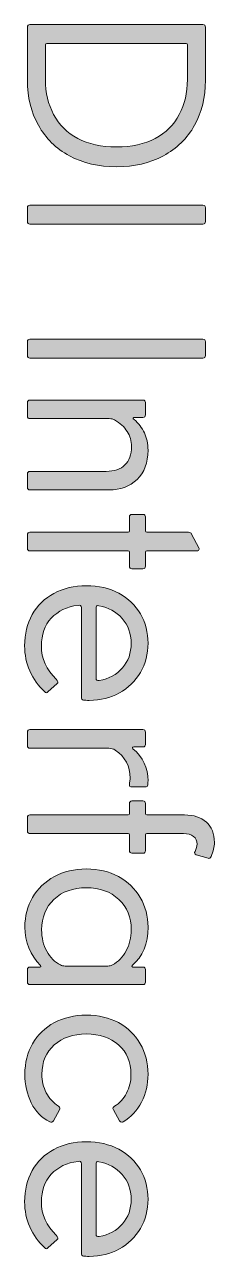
# Model space of a CAD drawing. Header units: millimetres. Extents: x 88.3 to 184.3, y 66.7 to 161.2.
# Drawn here: x 139.12 to 144.51, y 69.5 to 104.47 of the extents above; entities that cross this region are included whole.
import ezdxf

# ---------------------------------------------------------------- set-up
doc = ezdxf.new("R2010")
doc.units = ezdxf.units.MM
doc.header["$MEASUREMENT"] = 0
doc.layers.add('Font Engravings', color=7, linetype='Continuous', lineweight=0)

# ---------------------------------------------------------------- blocks, each defined once
blk = doc.blocks.new('Block_0')
at = {"layer": 'Font Engravings', "true_color": 0x000000, "transparency": 33554687}
h = blk.add_hatch(color=18, dxfattribs=at)
h.dxf.hatch_style = 2
edge = h.paths.add_edge_path()
edge.add_spline(control_points=[(139.709, 103.901), (139.709, 103.901), (139.709, 102.911), (139.709, 102.911), (139.709, 102.539), (139.786, 102.209), (139.94, 101.92), (140.095, 101.63), (140.324, 101.405), (140.628, 101.243), (140.931, 101.082), (141.298, 101.001), (141.727, 101.001), (142.156, 101.001), (142.522, 101.082), (142.826, 101.243), (143.13, 101.405), (143.359, 101.63), (143.513, 101.92), (143.667, 102.209), (143.745, 102.539), (143.745, 102.911), (143.745, 102.911), (143.745, 103.901), (143.745, 103.901), (143.745, 103.925), (143.732, 103.937), (143.708, 103.937), (143.708, 103.937), (139.745, 103.937), (139.745, 103.937), (139.721, 103.937), (139.709, 103.925), (139.709, 103.901)], knot_values=[0, 0, 0, 0, 1, 1, 1, 2, 2, 2, 3, 3, 3, 4, 4, 4, 5, 5, 5, 6, 6, 6, 7, 7, 7, 8, 8, 8, 9, 9, 9, 10, 10, 10, 11, 11, 11, 11], degree=3, periodic=0)
edge = h.paths.add_edge_path()
edge.add_spline(control_points=[(143.947, 101.616), (143.74, 101.245), (143.444, 100.955), (143.061, 100.748), (142.678, 100.541), (142.233, 100.437), (141.727, 100.437), (141.221, 100.437), (140.776, 100.541), (140.392, 100.748), (140.009, 100.955), (139.714, 101.245), (139.507, 101.616), (139.299, 101.987), (139.196, 102.411), (139.196, 102.889), (139.196, 102.889), (139.196, 104.4), (139.196, 104.4), (139.196, 104.448), (139.22, 104.473), (139.268, 104.473), (139.268, 104.473), (144.186, 104.473), (144.186, 104.473), (144.234, 104.473), (144.258, 104.448), (144.258, 104.4), (144.258, 104.4), (144.258, 102.889), (144.258, 102.889), (144.258, 102.411), (144.154, 101.987), (143.947, 101.616)], knot_values=[0, 0, 0, 0, 1, 1, 1, 2, 2, 2, 3, 3, 3, 4, 4, 4, 5, 5, 5, 6, 6, 6, 7, 7, 7, 8, 8, 8, 9, 9, 9, 10, 10, 10, 11, 11, 11, 11], degree=3, periodic=0)
h = blk.add_hatch(color=18, dxfattribs=at)
h.dxf.hatch_style = 2
edge = h.paths.add_edge_path()
edge.add_spline(control_points=[(144.186, 98.81), (144.186, 98.81), (139.268, 98.81), (139.268, 98.81), (139.22, 98.81), (139.196, 98.834), (139.196, 98.882), (139.196, 98.882), (139.196, 99.273), (139.196, 99.273), (139.196, 99.321), (139.22, 99.345), (139.268, 99.345), (139.268, 99.345), (144.186, 99.345), (144.186, 99.345), (144.234, 99.345), (144.258, 99.321), (144.258, 99.273), (144.258, 99.273), (144.258, 98.882), (144.258, 98.882), (144.258, 98.834), (144.234, 98.81), (144.186, 98.81)], knot_values=[0, 0, 0, 0, 1, 1, 1, 2, 2, 2, 3, 3, 3, 4, 4, 4, 5, 5, 5, 6, 6, 6, 7, 7, 7, 8, 8, 8, 8], degree=3, periodic=0)
h = blk.add_hatch(color=18, dxfattribs=at)
h.dxf.hatch_style = 2
edge = h.paths.add_edge_path()
edge.add_spline(control_points=[(144.186, 95.006), (144.186, 95.006), (139.268, 95.006), (139.268, 95.006), (139.22, 95.006), (139.196, 95.03), (139.196, 95.078), (139.196, 95.078), (139.196, 95.469), (139.196, 95.469), (139.196, 95.517), (139.22, 95.541), (139.268, 95.541), (139.268, 95.541), (144.186, 95.541), (144.186, 95.541), (144.234, 95.541), (144.258, 95.517), (144.258, 95.469), (144.258, 95.469), (144.258, 95.078), (144.258, 95.078), (144.258, 95.03), (144.234, 95.006), (144.186, 95.006)], knot_values=[0, 0, 0, 0, 1, 1, 1, 2, 2, 2, 3, 3, 3, 4, 4, 4, 5, 5, 5, 6, 6, 6, 7, 7, 7, 8, 8, 8, 8], degree=3, periodic=0)
h = blk.add_hatch(color=18, dxfattribs=at)
h.dxf.hatch_style = 2
edge = h.paths.add_edge_path()
edge.add_spline(control_points=[(139.196, 93.357), (139.196, 93.357), (139.196, 93.74), (139.196, 93.74), (139.196, 93.789), (139.22, 93.813), (139.268, 93.813), (139.268, 93.813), (142.479, 93.813), (142.479, 93.813), (142.527, 93.813), (142.551, 93.789), (142.551, 93.74), (142.551, 93.74), (142.551, 93.393), (142.551, 93.393), (142.551, 93.345), (142.527, 93.321), (142.479, 93.321), (142.479, 93.321), (142.24, 93.321), (142.24, 93.321), (142.221, 93.321), (142.209, 93.315), (142.204, 93.303), (142.199, 93.291), (142.206, 93.277), (142.226, 93.263), (142.356, 93.147), (142.455, 93.02), (142.522, 92.88), (142.59, 92.74), (142.624, 92.576), (142.624, 92.388), (142.624, 92.031), (142.52, 91.754), (142.313, 91.556), (142.105, 91.359), (141.84, 91.26), (141.517, 91.26), (141.517, 91.26), (139.268, 91.26), (139.268, 91.26), (139.22, 91.26), (139.196, 91.284), (139.196, 91.332), (139.196, 91.332), (139.196, 91.715), (139.196, 91.715), (139.196, 91.764), (139.22, 91.788), (139.268, 91.788), (139.268, 91.788), (141.43, 91.788), (141.43, 91.788), (141.666, 91.788), (141.846, 91.848), (141.969, 91.969), (142.092, 92.089), (142.153, 92.263), (142.153, 92.489), (142.153, 92.648), (142.112, 92.793), (142.031, 92.923), (141.948, 93.053), (141.83, 93.162), (141.676, 93.248), (141.628, 93.273), (141.577, 93.285), (141.524, 93.285), (141.524, 93.285), (139.268, 93.285), (139.268, 93.285), (139.22, 93.285), (139.196, 93.309), (139.196, 93.357)], knot_values=[0, 0, 0, 0, 1, 1, 1, 2, 2, 2, 3, 3, 3, 4, 4, 4, 5, 5, 5, 6, 6, 6, 7, 7, 7, 8, 8, 8, 9, 9, 9, 10, 10, 10, 11, 11, 11, 12, 12, 12, 13, 13, 13, 14, 14, 14, 15, 15, 15, 16, 16, 16, 17, 17, 17, 18, 18, 18, 19, 19, 19, 20, 20, 20, 21, 21, 21, 22, 22, 22, 23, 23, 23, 24, 24, 24, 25, 25, 25, 25], degree=3, periodic=0)
h = blk.add_hatch(color=18, dxfattribs=at)
h.dxf.hatch_style = 2
edge = h.paths.add_edge_path()
edge.add_spline(control_points=[(143.86, 90.009), (143.86, 90.009), (144.07, 89.618), (144.07, 89.618), (144.075, 89.609), (144.077, 89.597), (144.077, 89.582), (144.077, 89.548), (144.058, 89.531), (144.019, 89.531), (144.019, 89.531), (142.587, 89.531), (142.587, 89.531), (142.563, 89.531), (142.551, 89.519), (142.551, 89.495), (142.551, 89.495), (142.551, 89.097), (142.551, 89.097), (142.551, 89.049), (142.527, 89.025), (142.479, 89.025), (142.479, 89.025), (142.168, 89.025), (142.168, 89.025), (142.12, 89.025), (142.096, 89.049), (142.096, 89.097), (142.096, 89.097), (142.096, 89.495), (142.096, 89.495), (142.096, 89.519), (142.083, 89.531), (142.06, 89.531), (142.06, 89.531), (139.268, 89.531), (139.268, 89.531), (139.22, 89.531), (139.196, 89.556), (139.196, 89.604), (139.196, 89.604), (139.196, 89.987), (139.196, 89.987), (139.196, 90.035), (139.22, 90.059), (139.268, 90.059), (139.268, 90.059), (142.06, 90.059), (142.06, 90.059), (142.083, 90.059), (142.096, 90.071), (142.096, 90.095), (142.096, 90.095), (142.096, 90.493), (142.096, 90.493), (142.096, 90.542), (142.12, 90.565), (142.168, 90.565), (142.168, 90.565), (142.479, 90.565), (142.479, 90.565), (142.527, 90.565), (142.551, 90.542), (142.551, 90.493), (142.551, 90.493), (142.551, 90.095), (142.551, 90.095), (142.551, 90.071), (142.563, 90.059), (142.587, 90.059), (142.587, 90.059), (143.773, 90.059), (143.773, 90.059), (143.817, 90.059), (143.846, 90.042), (143.86, 90.009)], knot_values=[0, 0, 0, 0, 1, 1, 1, 2, 2, 2, 3, 3, 3, 4, 4, 4, 5, 5, 5, 6, 6, 6, 7, 7, 7, 8, 8, 8, 9, 9, 9, 10, 10, 10, 11, 11, 11, 12, 12, 12, 13, 13, 13, 14, 14, 14, 15, 15, 15, 16, 16, 16, 17, 17, 17, 18, 18, 18, 19, 19, 19, 20, 20, 20, 21, 21, 21, 22, 22, 22, 23, 23, 23, 24, 24, 24, 25, 25, 25, 25], degree=3, periodic=0)
h = blk.add_hatch(color=18, dxfattribs=at)
h.dxf.hatch_style = 2
edge = h.paths.add_edge_path()
edge.add_spline(control_points=[(141.235, 85.85), (141.51, 85.899), (141.73, 86.018), (141.897, 86.208), (142.063, 86.399), (142.146, 86.631), (142.146, 86.906), (142.146, 87.181), (142.061, 87.416), (141.89, 87.612), (141.718, 87.807), (141.498, 87.926), (141.228, 87.969), (141.228, 87.969), (141.192, 87.977), (141.192, 87.977), (141.163, 87.977), (141.148, 87.953), (141.148, 87.904), (141.148, 87.904), (141.148, 85.916), (141.148, 85.916), (141.148, 85.858), (141.177, 85.836), (141.235, 85.85)], knot_values=[0, 0, 0, 0, 1, 1, 1, 2, 2, 2, 3, 3, 3, 4, 4, 4, 5, 5, 5, 6, 6, 6, 7, 7, 7, 8, 8, 8, 8], degree=3, periodic=0)
edge = h.paths.add_edge_path()
edge.add_spline(control_points=[(139.333, 87.72), (139.478, 87.978), (139.684, 88.179), (139.951, 88.324), (140.219, 88.468), (140.526, 88.541), (140.873, 88.541), (141.221, 88.541), (141.527, 88.47), (141.792, 88.327), (142.057, 88.185), (142.262, 87.99), (142.407, 87.741), (142.551, 87.493), (142.624, 87.215), (142.624, 86.906), (142.624, 86.602), (142.551, 86.327), (142.407, 86.078), (142.262, 85.83), (142.063, 85.636), (141.81, 85.496), (141.557, 85.356), (141.271, 85.286), (140.953, 85.286), (140.881, 85.286), (140.825, 85.289), (140.787, 85.294), (140.748, 85.303), (140.729, 85.327), (140.729, 85.366), (140.729, 85.366), (140.729, 87.919), (140.729, 87.919), (140.729, 87.977), (140.697, 87.998), (140.635, 87.984), (140.317, 87.945), (140.063, 87.824), (139.875, 87.619), (139.687, 87.414), (139.593, 87.152), (139.593, 86.834), (139.593, 86.472), (139.733, 86.157), (140.013, 85.887), (140.066, 85.834), (140.076, 85.793), (140.042, 85.764), (140.042, 85.764), (139.781, 85.525), (139.781, 85.525), (139.753, 85.491), (139.721, 85.491), (139.687, 85.525), (139.504, 85.698), (139.363, 85.898), (139.264, 86.122), (139.166, 86.346), (139.116, 86.583), (139.116, 86.834), (139.116, 87.167), (139.188, 87.462), (139.333, 87.72)], knot_values=[0, 0, 0, 0, 1, 1, 1, 2, 2, 2, 3, 3, 3, 4, 4, 4, 5, 5, 5, 6, 6, 6, 7, 7, 7, 8, 8, 8, 9, 9, 9, 10, 10, 10, 11, 11, 11, 12, 12, 12, 13, 13, 13, 14, 14, 14, 15, 15, 15, 16, 16, 16, 17, 17, 17, 18, 18, 18, 19, 19, 19, 20, 20, 20, 21, 21, 21, 21], degree=3, periodic=0)
h = blk.add_hatch(color=18, dxfattribs=at)
h.dxf.hatch_style = 2
edge = h.paths.add_edge_path()
edge.add_spline(control_points=[(142.616, 82.892), (142.616, 82.849), (142.592, 82.827), (142.544, 82.827), (142.544, 82.827), (142.161, 82.827), (142.161, 82.827), (142.117, 82.827), (142.096, 82.844), (142.096, 82.878), (142.096, 82.912), (142.099, 82.947), (142.107, 82.983), (142.114, 83.019), (142.117, 83.052), (142.117, 83.081), (142.117, 83.418), (141.975, 83.683), (141.691, 83.876), (141.642, 83.91), (141.582, 83.927), (141.51, 83.927), (141.51, 83.927), (139.268, 83.927), (139.268, 83.927), (139.22, 83.927), (139.196, 83.951), (139.196, 83.999), (139.196, 83.999), (139.196, 84.382), (139.196, 84.382), (139.196, 84.43), (139.22, 84.454), (139.268, 84.454), (139.268, 84.454), (142.479, 84.454), (142.479, 84.454), (142.527, 84.454), (142.551, 84.43), (142.551, 84.382), (142.551, 84.382), (142.551, 84.035), (142.551, 84.035), (142.551, 83.987), (142.527, 83.963), (142.479, 83.963), (142.479, 83.963), (142.219, 83.963), (142.219, 83.963), (142.199, 83.963), (142.187, 83.958), (142.182, 83.948), (142.178, 83.939), (142.182, 83.927), (142.197, 83.912), (142.481, 83.676), (142.624, 83.372), (142.624, 83.001), (142.624, 82.953), (142.621, 82.917), (142.616, 82.892)], knot_values=[0, 0, 0, 0, 1, 1, 1, 2, 2, 2, 3, 3, 3, 4, 4, 4, 5, 5, 5, 6, 6, 6, 7, 7, 7, 8, 8, 8, 9, 9, 9, 10, 10, 10, 11, 11, 11, 12, 12, 12, 13, 13, 13, 14, 14, 14, 15, 15, 15, 16, 16, 16, 17, 17, 17, 18, 18, 18, 19, 19, 19, 20, 20, 20, 20], degree=3, periodic=0)
h = blk.add_hatch(color=18, dxfattribs=at)
h.dxf.hatch_style = 2
edge = h.paths.add_edge_path()
edge.add_spline(control_points=[(139.268, 82.032), (139.268, 82.032), (142.06, 82.032), (142.06, 82.032), (142.083, 82.032), (142.096, 82.044), (142.096, 82.068), (142.096, 82.068), (142.096, 82.357), (142.096, 82.357), (142.096, 82.377), (142.102, 82.394), (142.114, 82.408), (142.126, 82.423), (142.141, 82.43), (142.161, 82.43), (142.161, 82.43), (142.479, 82.43), (142.479, 82.43), (142.527, 82.43), (142.551, 82.406), (142.551, 82.357), (142.551, 82.357), (142.551, 82.068), (142.551, 82.068), (142.551, 82.044), (142.563, 82.032), (142.587, 82.032), (142.587, 82.032), (143.658, 82.032), (143.658, 82.032), (143.923, 82.032), (144.131, 81.965), (144.283, 81.83), (144.435, 81.695), (144.511, 81.502), (144.511, 81.251), (144.511, 81.131), (144.48, 80.998), (144.417, 80.853), (144.393, 80.81), (144.364, 80.793), (144.33, 80.803), (144.33, 80.803), (143.99, 80.904), (143.99, 80.904), (143.947, 80.918), (143.937, 80.95), (143.961, 80.998), (144, 81.075), (144.019, 81.145), (144.019, 81.207), (144.019, 81.299), (143.986, 81.371), (143.918, 81.424), (143.85, 81.478), (143.754, 81.504), (143.629, 81.504), (143.629, 81.504), (142.587, 81.504), (142.587, 81.504), (142.563, 81.504), (142.551, 81.492), (142.551, 81.468), (142.551, 81.468), (142.551, 81.02), (142.551, 81.02), (142.551, 80.971), (142.527, 80.947), (142.479, 80.947), (142.479, 80.947), (142.161, 80.947), (142.161, 80.947), (142.141, 80.947), (142.126, 80.955), (142.114, 80.969), (142.102, 80.984), (142.096, 81), (142.096, 81.02), (142.096, 81.02), (142.096, 81.468), (142.096, 81.468), (142.096, 81.492), (142.083, 81.504), (142.06, 81.504), (142.06, 81.504), (139.268, 81.504), (139.268, 81.504), (139.249, 81.504), (139.232, 81.51), (139.217, 81.522), (139.203, 81.534), (139.196, 81.55), (139.196, 81.569), (139.196, 81.569), (139.196, 81.96), (139.196, 81.96), (139.196, 82.008), (139.22, 82.032), (139.268, 82.032)], knot_values=[0, 0, 0, 0, 1, 1, 1, 2, 2, 2, 3, 3, 3, 4, 4, 4, 5, 5, 5, 6, 6, 6, 7, 7, 7, 8, 8, 8, 9, 9, 9, 10, 10, 10, 11, 11, 11, 12, 12, 12, 13, 13, 13, 14, 14, 14, 15, 15, 15, 16, 16, 16, 17, 17, 17, 18, 18, 18, 19, 19, 19, 20, 20, 20, 21, 21, 21, 22, 22, 22, 23, 23, 23, 24, 24, 24, 25, 25, 25, 26, 26, 26, 27, 27, 27, 28, 28, 28, 29, 29, 29, 30, 30, 30, 31, 31, 31, 32, 32, 32, 33, 33, 33, 33], degree=3, periodic=0)
h = blk.add_hatch(color=18, dxfattribs=at)
h.dxf.hatch_style = 2
edge = h.paths.add_edge_path()
edge.add_spline(control_points=[(139.745, 78.163), (139.842, 77.985), (139.972, 77.854), (140.136, 77.772), (140.174, 77.753), (140.218, 77.743), (140.266, 77.743), (140.266, 77.743), (141.481, 77.743), (141.481, 77.743), (141.529, 77.743), (141.572, 77.753), (141.611, 77.772), (141.775, 77.864), (141.905, 77.998), (142.002, 78.174), (142.098, 78.35), (142.146, 78.549), (142.146, 78.77), (142.146, 79.127), (142.029, 79.415), (141.795, 79.635), (141.562, 79.854), (141.254, 79.964), (140.873, 79.964), (140.493, 79.964), (140.185, 79.854), (139.951, 79.635), (139.717, 79.415), (139.601, 79.127), (139.601, 78.77), (139.601, 78.544), (139.649, 78.341), (139.745, 78.163)], knot_values=[0, 0, 0, 0, 1, 1, 1, 2, 2, 2, 3, 3, 3, 4, 4, 4, 5, 5, 5, 6, 6, 6, 7, 7, 7, 8, 8, 8, 9, 9, 9, 10, 10, 10, 11, 11, 11, 11], degree=3, periodic=0)
edge = h.paths.add_edge_path()
edge.add_spline(control_points=[(139.344, 79.689), (139.491, 79.94), (139.697, 80.137), (139.962, 80.282), (140.227, 80.426), (140.531, 80.499), (140.873, 80.499), (141.216, 80.499), (141.52, 80.426), (141.785, 80.282), (142.05, 80.137), (142.256, 79.94), (142.403, 79.689), (142.55, 79.438), (142.624, 79.159), (142.624, 78.85), (142.624, 78.378), (142.474, 78.013), (142.175, 77.758), (142.165, 77.748), (142.163, 77.739), (142.168, 77.729), (142.173, 77.719), (142.182, 77.714), (142.197, 77.714), (142.197, 77.714), (142.479, 77.714), (142.479, 77.714), (142.527, 77.714), (142.551, 77.69), (142.551, 77.642), (142.551, 77.642), (142.551, 77.288), (142.551, 77.288), (142.551, 77.24), (142.527, 77.216), (142.479, 77.216), (142.479, 77.216), (139.268, 77.216), (139.268, 77.216), (139.22, 77.216), (139.196, 77.24), (139.196, 77.288), (139.196, 77.288), (139.196, 77.642), (139.196, 77.642), (139.196, 77.69), (139.22, 77.714), (139.268, 77.714), (139.268, 77.714), (139.55, 77.714), (139.55, 77.714), (139.564, 77.714), (139.574, 77.719), (139.579, 77.729), (139.584, 77.739), (139.581, 77.748), (139.572, 77.758), (139.273, 78.057), (139.123, 78.421), (139.123, 78.85), (139.123, 79.159), (139.197, 79.438), (139.344, 79.689)], knot_values=[0, 0, 0, 0, 1, 1, 1, 2, 2, 2, 3, 3, 3, 4, 4, 4, 5, 5, 5, 6, 6, 6, 7, 7, 7, 8, 8, 8, 9, 9, 9, 10, 10, 10, 11, 11, 11, 12, 12, 12, 13, 13, 13, 14, 14, 14, 15, 15, 15, 16, 16, 16, 17, 17, 17, 18, 18, 18, 19, 19, 19, 20, 20, 20, 21, 21, 21, 21], degree=3, periodic=0)
h = blk.add_hatch(color=18, dxfattribs=at)
h.dxf.hatch_style = 2
edge = h.paths.add_edge_path()
edge.add_spline(control_points=[(141.785, 76.135), (142.05, 75.992), (142.256, 75.793), (142.403, 75.538), (142.55, 75.282), (142.624, 74.993), (142.624, 74.67), (142.624, 74.381), (142.562, 74.117), (142.439, 73.878), (142.316, 73.64), (142.141, 73.453), (141.915, 73.317), (141.905, 73.313), (141.893, 73.31), (141.879, 73.31), (141.85, 73.31), (141.828, 73.323), (141.814, 73.346), (141.814, 73.346), (141.64, 73.658), (141.64, 73.658), (141.64, 73.658), (141.626, 73.694), (141.626, 73.694), (141.626, 73.713), (141.64, 73.735), (141.669, 73.759), (141.818, 73.85), (141.934, 73.976), (142.016, 74.135), (142.098, 74.294), (142.139, 74.472), (142.139, 74.67), (142.139, 75.017), (142.022, 75.294), (141.788, 75.502), (141.554, 75.709), (141.249, 75.813), (140.873, 75.813), (140.497, 75.813), (140.192, 75.709), (139.959, 75.502), (139.725, 75.294), (139.608, 75.017), (139.608, 74.67), (139.608, 74.477), (139.649, 74.302), (139.731, 74.146), (139.813, 73.989), (139.928, 73.86), (140.078, 73.759), (140.121, 73.73), (140.131, 73.696), (140.107, 73.658), (140.107, 73.658), (139.933, 73.346), (139.933, 73.346), (139.909, 73.308), (139.875, 73.299), (139.832, 73.317), (139.601, 73.433), (139.425, 73.613), (139.304, 73.856), (139.184, 74.1), (139.123, 74.371), (139.123, 74.67), (139.123, 74.993), (139.197, 75.282), (139.344, 75.538), (139.491, 75.793), (139.697, 75.992), (139.962, 76.135), (140.227, 76.277), (140.531, 76.348), (140.873, 76.348), (141.216, 76.348), (141.52, 76.277), (141.785, 76.135)], knot_values=[0, 0, 0, 0, 1, 1, 1, 2, 2, 2, 3, 3, 3, 4, 4, 4, 5, 5, 5, 6, 6, 6, 7, 7, 7, 8, 8, 8, 9, 9, 9, 10, 10, 10, 11, 11, 11, 12, 12, 12, 13, 13, 13, 14, 14, 14, 15, 15, 15, 16, 16, 16, 17, 17, 17, 18, 18, 18, 19, 19, 19, 20, 20, 20, 21, 21, 21, 22, 22, 22, 23, 23, 23, 24, 24, 24, 25, 25, 25, 26, 26, 26, 26], degree=3, periodic=0)
h = blk.add_hatch(color=18, dxfattribs=at)
h.dxf.hatch_style = 2
edge = h.paths.add_edge_path()
edge.add_spline(control_points=[(141.235, 70.063), (141.51, 70.111), (141.73, 70.231), (141.897, 70.421), (142.063, 70.612), (142.146, 70.844), (142.146, 71.119), (142.146, 71.394), (142.061, 71.629), (141.89, 71.824), (141.718, 72.019), (141.498, 72.139), (141.228, 72.182), (141.228, 72.182), (141.192, 72.189), (141.192, 72.189), (141.163, 72.189), (141.148, 72.165), (141.148, 72.117), (141.148, 72.117), (141.148, 70.128), (141.148, 70.128), (141.148, 70.07), (141.177, 70.049), (141.235, 70.063)], knot_values=[0, 0, 0, 0, 1, 1, 1, 2, 2, 2, 3, 3, 3, 4, 4, 4, 5, 5, 5, 6, 6, 6, 7, 7, 7, 8, 8, 8, 8], degree=3, periodic=0)
edge = h.paths.add_edge_path()
edge.add_spline(control_points=[(139.333, 71.933), (139.478, 72.191), (139.684, 72.392), (139.951, 72.536), (140.219, 72.681), (140.526, 72.754), (140.873, 72.754), (141.221, 72.754), (141.527, 72.682), (141.792, 72.54), (142.057, 72.398), (142.262, 72.203), (142.407, 71.954), (142.551, 71.706), (142.624, 71.428), (142.624, 71.119), (142.624, 70.815), (142.551, 70.539), (142.407, 70.291), (142.262, 70.043), (142.063, 69.849), (141.81, 69.709), (141.557, 69.569), (141.271, 69.499), (140.953, 69.499), (140.881, 69.499), (140.825, 69.501), (140.787, 69.506), (140.748, 69.516), (140.729, 69.54), (140.729, 69.579), (140.729, 69.579), (140.729, 72.131), (140.729, 72.131), (140.729, 72.189), (140.697, 72.211), (140.635, 72.196), (140.317, 72.158), (140.063, 72.036), (139.875, 71.831), (139.687, 71.626), (139.593, 71.365), (139.593, 71.046), (139.593, 70.685), (139.733, 70.369), (140.013, 70.099), (140.066, 70.046), (140.076, 70.005), (140.042, 69.976), (140.042, 69.976), (139.781, 69.738), (139.781, 69.738), (139.753, 69.704), (139.721, 69.704), (139.687, 69.738), (139.504, 69.911), (139.363, 70.11), (139.264, 70.334), (139.166, 70.559), (139.116, 70.796), (139.116, 71.046), (139.116, 71.379), (139.188, 71.675), (139.333, 71.933)], knot_values=[0, 0, 0, 0, 1, 1, 1, 2, 2, 2, 3, 3, 3, 4, 4, 4, 5, 5, 5, 6, 6, 6, 7, 7, 7, 8, 8, 8, 9, 9, 9, 10, 10, 10, 11, 11, 11, 12, 12, 12, 13, 13, 13, 14, 14, 14, 15, 15, 15, 16, 16, 16, 17, 17, 17, 18, 18, 18, 19, 19, 19, 20, 20, 20, 21, 21, 21, 21], degree=3, periodic=0)
at = {"layer": 'Font Engravings'}
for points, knots in [([(143.947, 101.616), (143.74, 101.245), (143.444, 100.955), (143.061, 100.748), (142.678, 100.541), (142.233, 100.437), (141.727, 100.437), (141.221, 100.437), (140.776, 100.541), (140.392, 100.748), (140.009, 100.955), (139.714, 101.245), (139.507, 101.616), (139.299, 101.987), (139.196, 102.411), (139.196, 102.889), (139.196, 102.889), (139.196, 104.4), (139.196, 104.4), (139.196, 104.448), (139.22, 104.473), (139.268, 104.473), (139.268, 104.473), (144.186, 104.473), (144.186, 104.473), (144.234, 104.473), (144.258, 104.448), (144.258, 104.4), (144.258, 104.4), (144.258, 102.889), (144.258, 102.889), (144.258, 102.411), (144.154, 101.987), (143.947, 101.616)], [0, 0, 0, 0, 1, 1, 1, 2, 2, 2, 3, 3, 3, 4, 4, 4, 5, 5, 5, 6, 6, 6, 7, 7, 7, 8, 8, 8, 9, 9, 9, 10, 10, 10, 11, 11, 11, 11]), ([(139.709, 103.901), (139.709, 103.901), (139.709, 102.911), (139.709, 102.911), (139.709, 102.539), (139.786, 102.209), (139.94, 101.92), (140.095, 101.63), (140.324, 101.405), (140.628, 101.243), (140.931, 101.082), (141.298, 101.001), (141.727, 101.001), (142.156, 101.001), (142.522, 101.082), (142.826, 101.243), (143.13, 101.405), (143.359, 101.63), (143.513, 101.92), (143.667, 102.209), (143.745, 102.539), (143.745, 102.911), (143.745, 102.911), (143.745, 103.901), (143.745, 103.901), (143.745, 103.925), (143.732, 103.937), (143.708, 103.937), (143.708, 103.937), (139.745, 103.937), (139.745, 103.937), (139.721, 103.937), (139.709, 103.925), (139.709, 103.901)], [0, 0, 0, 0, 1, 1, 1, 2, 2, 2, 3, 3, 3, 4, 4, 4, 5, 5, 5, 6, 6, 6, 7, 7, 7, 8, 8, 8, 9, 9, 9, 10, 10, 10, 11, 11, 11, 11]), ([(144.186, 98.81), (144.186, 98.81), (139.268, 98.81), (139.268, 98.81), (139.22, 98.81), (139.196, 98.834), (139.196, 98.882), (139.196, 98.882), (139.196, 99.273), (139.196, 99.273), (139.196, 99.321), (139.22, 99.345), (139.268, 99.345), (139.268, 99.345), (144.186, 99.345), (144.186, 99.345), (144.234, 99.345), (144.258, 99.321), (144.258, 99.273), (144.258, 99.273), (144.258, 98.882), (144.258, 98.882), (144.258, 98.834), (144.234, 98.81), (144.186, 98.81)], [0, 0, 0, 0, 1, 1, 1, 2, 2, 2, 3, 3, 3, 4, 4, 4, 5, 5, 5, 6, 6, 6, 7, 7, 7, 8, 8, 8, 8]), ([(144.186, 95.006), (144.186, 95.006), (139.268, 95.006), (139.268, 95.006), (139.22, 95.006), (139.196, 95.03), (139.196, 95.078), (139.196, 95.078), (139.196, 95.469), (139.196, 95.469), (139.196, 95.517), (139.22, 95.541), (139.268, 95.541), (139.268, 95.541), (144.186, 95.541), (144.186, 95.541), (144.234, 95.541), (144.258, 95.517), (144.258, 95.469), (144.258, 95.469), (144.258, 95.078), (144.258, 95.078), (144.258, 95.03), (144.234, 95.006), (144.186, 95.006)], [0, 0, 0, 0, 1, 1, 1, 2, 2, 2, 3, 3, 3, 4, 4, 4, 5, 5, 5, 6, 6, 6, 7, 7, 7, 8, 8, 8, 8]), ([(139.196, 93.357), (139.196, 93.357), (139.196, 93.74), (139.196, 93.74), (139.196, 93.789), (139.22, 93.813), (139.268, 93.813), (139.268, 93.813), (142.479, 93.813), (142.479, 93.813), (142.527, 93.813), (142.551, 93.789), (142.551, 93.74), (142.551, 93.74), (142.551, 93.393), (142.551, 93.393), (142.551, 93.345), (142.527, 93.321), (142.479, 93.321), (142.479, 93.321), (142.24, 93.321), (142.24, 93.321), (142.221, 93.321), (142.209, 93.315), (142.204, 93.303), (142.199, 93.291), (142.206, 93.277), (142.226, 93.263), (142.356, 93.147), (142.455, 93.02), (142.522, 92.88), (142.59, 92.74), (142.624, 92.576), (142.624, 92.388), (142.624, 92.031), (142.52, 91.754), (142.313, 91.556), (142.105, 91.359), (141.84, 91.26), (141.517, 91.26), (141.517, 91.26), (139.268, 91.26), (139.268, 91.26), (139.22, 91.26), (139.196, 91.284), (139.196, 91.332), (139.196, 91.332), (139.196, 91.715), (139.196, 91.715), (139.196, 91.764), (139.22, 91.788), (139.268, 91.788), (139.268, 91.788), (141.43, 91.788), (141.43, 91.788), (141.666, 91.788), (141.846, 91.848), (141.969, 91.969), (142.092, 92.089), (142.153, 92.263), (142.153, 92.489), (142.153, 92.648), (142.112, 92.793), (142.031, 92.923), (141.948, 93.053), (141.83, 93.162), (141.676, 93.248), (141.628, 93.273), (141.577, 93.285), (141.524, 93.285), (141.524, 93.285), (139.268, 93.285), (139.268, 93.285), (139.22, 93.285), (139.196, 93.309), (139.196, 93.357)], [0, 0, 0, 0, 1, 1, 1, 2, 2, 2, 3, 3, 3, 4, 4, 4, 5, 5, 5, 6, 6, 6, 7, 7, 7, 8, 8, 8, 9, 9, 9, 10, 10, 10, 11, 11, 11, 12, 12, 12, 13, 13, 13, 14, 14, 14, 15, 15, 15, 16, 16, 16, 17, 17, 17, 18, 18, 18, 19, 19, 19, 20, 20, 20, 21, 21, 21, 22, 22, 22, 23, 23, 23, 24, 24, 24, 25, 25, 25, 25]), ([(143.86, 90.009), (143.86, 90.009), (144.07, 89.618), (144.07, 89.618), (144.075, 89.609), (144.077, 89.597), (144.077, 89.582), (144.077, 89.548), (144.058, 89.531), (144.019, 89.531), (144.019, 89.531), (142.587, 89.531), (142.587, 89.531), (142.563, 89.531), (142.551, 89.519), (142.551, 89.495), (142.551, 89.495), (142.551, 89.097), (142.551, 89.097), (142.551, 89.049), (142.527, 89.025), (142.479, 89.025), (142.479, 89.025), (142.168, 89.025), (142.168, 89.025), (142.12, 89.025), (142.096, 89.049), (142.096, 89.097), (142.096, 89.097), (142.096, 89.495), (142.096, 89.495), (142.096, 89.519), (142.083, 89.531), (142.06, 89.531), (142.06, 89.531), (139.268, 89.531), (139.268, 89.531), (139.22, 89.531), (139.196, 89.556), (139.196, 89.604), (139.196, 89.604), (139.196, 89.987), (139.196, 89.987), (139.196, 90.035), (139.22, 90.059), (139.268, 90.059), (139.268, 90.059), (142.06, 90.059), (142.06, 90.059), (142.083, 90.059), (142.096, 90.071), (142.096, 90.095), (142.096, 90.095), (142.096, 90.493), (142.096, 90.493), (142.096, 90.542), (142.12, 90.565), (142.168, 90.565), (142.168, 90.565), (142.479, 90.565), (142.479, 90.565), (142.527, 90.565), (142.551, 90.542), (142.551, 90.493), (142.551, 90.493), (142.551, 90.095), (142.551, 90.095), (142.551, 90.071), (142.563, 90.059), (142.587, 90.059), (142.587, 90.059), (143.773, 90.059), (143.773, 90.059), (143.817, 90.059), (143.846, 90.042), (143.86, 90.009)], [0, 0, 0, 0, 1, 1, 1, 2, 2, 2, 3, 3, 3, 4, 4, 4, 5, 5, 5, 6, 6, 6, 7, 7, 7, 8, 8, 8, 9, 9, 9, 10, 10, 10, 11, 11, 11, 12, 12, 12, 13, 13, 13, 14, 14, 14, 15, 15, 15, 16, 16, 16, 17, 17, 17, 18, 18, 18, 19, 19, 19, 20, 20, 20, 21, 21, 21, 22, 22, 22, 23, 23, 23, 24, 24, 24, 25, 25, 25, 25]), ([(139.333, 87.72), (139.478, 87.978), (139.684, 88.179), (139.951, 88.324), (140.219, 88.468), (140.526, 88.541), (140.873, 88.541), (141.221, 88.541), (141.527, 88.47), (141.792, 88.327), (142.057, 88.185), (142.262, 87.99), (142.407, 87.741), (142.551, 87.493), (142.624, 87.215), (142.624, 86.906), (142.624, 86.602), (142.551, 86.327), (142.407, 86.078), (142.262, 85.83), (142.063, 85.636), (141.81, 85.496), (141.557, 85.356), (141.271, 85.286), (140.953, 85.286), (140.881, 85.286), (140.825, 85.289), (140.787, 85.294), (140.748, 85.303), (140.729, 85.327), (140.729, 85.366), (140.729, 85.366), (140.729, 87.919), (140.729, 87.919), (140.729, 87.977), (140.697, 87.998), (140.635, 87.984), (140.317, 87.945), (140.063, 87.824), (139.875, 87.619), (139.687, 87.414), (139.593, 87.152), (139.593, 86.834), (139.593, 86.472), (139.733, 86.157), (140.013, 85.887), (140.066, 85.834), (140.076, 85.793), (140.042, 85.764), (140.042, 85.764), (139.781, 85.525), (139.781, 85.525), (139.753, 85.491), (139.721, 85.491), (139.687, 85.525), (139.504, 85.698), (139.363, 85.898), (139.264, 86.122), (139.166, 86.346), (139.116, 86.583), (139.116, 86.834), (139.116, 87.167), (139.188, 87.462), (139.333, 87.72)], [0, 0, 0, 0, 1, 1, 1, 2, 2, 2, 3, 3, 3, 4, 4, 4, 5, 5, 5, 6, 6, 6, 7, 7, 7, 8, 8, 8, 9, 9, 9, 10, 10, 10, 11, 11, 11, 12, 12, 12, 13, 13, 13, 14, 14, 14, 15, 15, 15, 16, 16, 16, 17, 17, 17, 18, 18, 18, 19, 19, 19, 20, 20, 20, 21, 21, 21, 21]), ([(141.235, 85.85), (141.51, 85.899), (141.73, 86.018), (141.897, 86.208), (142.063, 86.399), (142.146, 86.631), (142.146, 86.906), (142.146, 87.181), (142.061, 87.416), (141.89, 87.612), (141.718, 87.807), (141.498, 87.926), (141.228, 87.969), (141.228, 87.969), (141.192, 87.977), (141.192, 87.977), (141.163, 87.977), (141.148, 87.953), (141.148, 87.904), (141.148, 87.904), (141.148, 85.916), (141.148, 85.916), (141.148, 85.858), (141.177, 85.836), (141.235, 85.85)], [0, 0, 0, 0, 1, 1, 1, 2, 2, 2, 3, 3, 3, 4, 4, 4, 5, 5, 5, 6, 6, 6, 7, 7, 7, 8, 8, 8, 8]), ([(142.616, 82.892), (142.616, 82.849), (142.592, 82.827), (142.544, 82.827), (142.544, 82.827), (142.161, 82.827), (142.161, 82.827), (142.117, 82.827), (142.096, 82.844), (142.096, 82.878), (142.096, 82.912), (142.099, 82.947), (142.107, 82.983), (142.114, 83.019), (142.117, 83.052), (142.117, 83.081), (142.117, 83.418), (141.975, 83.683), (141.691, 83.876), (141.642, 83.91), (141.582, 83.927), (141.51, 83.927), (141.51, 83.927), (139.268, 83.927), (139.268, 83.927), (139.22, 83.927), (139.196, 83.951), (139.196, 83.999), (139.196, 83.999), (139.196, 84.382), (139.196, 84.382), (139.196, 84.43), (139.22, 84.454), (139.268, 84.454), (139.268, 84.454), (142.479, 84.454), (142.479, 84.454), (142.527, 84.454), (142.551, 84.43), (142.551, 84.382), (142.551, 84.382), (142.551, 84.035), (142.551, 84.035), (142.551, 83.987), (142.527, 83.963), (142.479, 83.963), (142.479, 83.963), (142.219, 83.963), (142.219, 83.963), (142.199, 83.963), (142.187, 83.958), (142.182, 83.948), (142.178, 83.939), (142.182, 83.927), (142.197, 83.912), (142.481, 83.676), (142.624, 83.372), (142.624, 83.001), (142.624, 82.953), (142.621, 82.917), (142.616, 82.892)], [0, 0, 0, 0, 1, 1, 1, 2, 2, 2, 3, 3, 3, 4, 4, 4, 5, 5, 5, 6, 6, 6, 7, 7, 7, 8, 8, 8, 9, 9, 9, 10, 10, 10, 11, 11, 11, 12, 12, 12, 13, 13, 13, 14, 14, 14, 15, 15, 15, 16, 16, 16, 17, 17, 17, 18, 18, 18, 19, 19, 19, 20, 20, 20, 20]), ([(139.268, 82.032), (139.268, 82.032), (142.06, 82.032), (142.06, 82.032), (142.083, 82.032), (142.096, 82.044), (142.096, 82.068), (142.096, 82.068), (142.096, 82.357), (142.096, 82.357), (142.096, 82.377), (142.102, 82.394), (142.114, 82.408), (142.126, 82.423), (142.141, 82.43), (142.161, 82.43), (142.161, 82.43), (142.479, 82.43), (142.479, 82.43), (142.527, 82.43), (142.551, 82.406), (142.551, 82.357), (142.551, 82.357), (142.551, 82.068), (142.551, 82.068), (142.551, 82.044), (142.563, 82.032), (142.587, 82.032), (142.587, 82.032), (143.658, 82.032), (143.658, 82.032), (143.923, 82.032), (144.131, 81.965), (144.283, 81.83), (144.435, 81.695), (144.511, 81.502), (144.511, 81.251), (144.511, 81.131), (144.48, 80.998), (144.417, 80.853), (144.393, 80.81), (144.364, 80.793), (144.33, 80.803), (144.33, 80.803), (143.99, 80.904), (143.99, 80.904), (143.947, 80.918), (143.937, 80.95), (143.961, 80.998), (144, 81.075), (144.019, 81.145), (144.019, 81.207), (144.019, 81.299), (143.986, 81.371), (143.918, 81.424), (143.85, 81.478), (143.754, 81.504), (143.629, 81.504), (143.629, 81.504), (142.587, 81.504), (142.587, 81.504), (142.563, 81.504), (142.551, 81.492), (142.551, 81.468), (142.551, 81.468), (142.551, 81.02), (142.551, 81.02), (142.551, 80.971), (142.527, 80.947), (142.479, 80.947), (142.479, 80.947), (142.161, 80.947), (142.161, 80.947), (142.141, 80.947), (142.126, 80.955), (142.114, 80.969), (142.102, 80.984), (142.096, 81), (142.096, 81.02), (142.096, 81.02), (142.096, 81.468), (142.096, 81.468), (142.096, 81.492), (142.083, 81.504), (142.06, 81.504), (142.06, 81.504), (139.268, 81.504), (139.268, 81.504), (139.249, 81.504), (139.232, 81.51), (139.217, 81.522), (139.203, 81.534), (139.196, 81.55), (139.196, 81.569), (139.196, 81.569), (139.196, 81.96), (139.196, 81.96), (139.196, 82.008), (139.22, 82.032), (139.268, 82.032)], [0, 0, 0, 0, 1, 1, 1, 2, 2, 2, 3, 3, 3, 4, 4, 4, 5, 5, 5, 6, 6, 6, 7, 7, 7, 8, 8, 8, 9, 9, 9, 10, 10, 10, 11, 11, 11, 12, 12, 12, 13, 13, 13, 14, 14, 14, 15, 15, 15, 16, 16, 16, 17, 17, 17, 18, 18, 18, 19, 19, 19, 20, 20, 20, 21, 21, 21, 22, 22, 22, 23, 23, 23, 24, 24, 24, 25, 25, 25, 26, 26, 26, 27, 27, 27, 28, 28, 28, 29, 29, 29, 30, 30, 30, 31, 31, 31, 32, 32, 32, 33, 33, 33, 33]), ([(139.344, 79.689), (139.491, 79.94), (139.697, 80.137), (139.962, 80.282), (140.227, 80.426), (140.531, 80.499), (140.873, 80.499), (141.216, 80.499), (141.52, 80.426), (141.785, 80.282), (142.05, 80.137), (142.256, 79.94), (142.403, 79.689), (142.55, 79.438), (142.624, 79.159), (142.624, 78.85), (142.624, 78.378), (142.474, 78.013), (142.175, 77.758), (142.165, 77.748), (142.163, 77.739), (142.168, 77.729), (142.173, 77.719), (142.182, 77.714), (142.197, 77.714), (142.197, 77.714), (142.479, 77.714), (142.479, 77.714), (142.527, 77.714), (142.551, 77.69), (142.551, 77.642), (142.551, 77.642), (142.551, 77.288), (142.551, 77.288), (142.551, 77.24), (142.527, 77.216), (142.479, 77.216), (142.479, 77.216), (139.268, 77.216), (139.268, 77.216), (139.22, 77.216), (139.196, 77.24), (139.196, 77.288), (139.196, 77.288), (139.196, 77.642), (139.196, 77.642), (139.196, 77.69), (139.22, 77.714), (139.268, 77.714), (139.268, 77.714), (139.55, 77.714), (139.55, 77.714), (139.564, 77.714), (139.574, 77.719), (139.579, 77.729), (139.584, 77.739), (139.581, 77.748), (139.572, 77.758), (139.273, 78.057), (139.123, 78.421), (139.123, 78.85), (139.123, 79.159), (139.197, 79.438), (139.344, 79.689)], [0, 0, 0, 0, 1, 1, 1, 2, 2, 2, 3, 3, 3, 4, 4, 4, 5, 5, 5, 6, 6, 6, 7, 7, 7, 8, 8, 8, 9, 9, 9, 10, 10, 10, 11, 11, 11, 12, 12, 12, 13, 13, 13, 14, 14, 14, 15, 15, 15, 16, 16, 16, 17, 17, 17, 18, 18, 18, 19, 19, 19, 20, 20, 20, 21, 21, 21, 21]), ([(139.745, 78.163), (139.842, 77.985), (139.972, 77.854), (140.136, 77.772), (140.174, 77.753), (140.218, 77.743), (140.266, 77.743), (140.266, 77.743), (141.481, 77.743), (141.481, 77.743), (141.529, 77.743), (141.572, 77.753), (141.611, 77.772), (141.775, 77.864), (141.905, 77.998), (142.002, 78.174), (142.098, 78.35), (142.146, 78.549), (142.146, 78.77), (142.146, 79.127), (142.029, 79.415), (141.795, 79.635), (141.562, 79.854), (141.254, 79.964), (140.873, 79.964), (140.493, 79.964), (140.185, 79.854), (139.951, 79.635), (139.717, 79.415), (139.601, 79.127), (139.601, 78.77), (139.601, 78.544), (139.649, 78.341), (139.745, 78.163)], [0, 0, 0, 0, 1, 1, 1, 2, 2, 2, 3, 3, 3, 4, 4, 4, 5, 5, 5, 6, 6, 6, 7, 7, 7, 8, 8, 8, 9, 9, 9, 10, 10, 10, 11, 11, 11, 11]), ([(141.785, 76.135), (142.05, 75.992), (142.256, 75.793), (142.403, 75.538), (142.55, 75.282), (142.624, 74.993), (142.624, 74.67), (142.624, 74.381), (142.562, 74.117), (142.439, 73.878), (142.316, 73.64), (142.141, 73.453), (141.915, 73.317), (141.905, 73.313), (141.893, 73.31), (141.879, 73.31), (141.85, 73.31), (141.828, 73.323), (141.814, 73.346), (141.814, 73.346), (141.64, 73.658), (141.64, 73.658), (141.64, 73.658), (141.626, 73.694), (141.626, 73.694), (141.626, 73.713), (141.64, 73.735), (141.669, 73.759), (141.818, 73.85), (141.934, 73.976), (142.016, 74.135), (142.098, 74.294), (142.139, 74.472), (142.139, 74.67), (142.139, 75.017), (142.022, 75.294), (141.788, 75.502), (141.554, 75.709), (141.249, 75.813), (140.873, 75.813), (140.497, 75.813), (140.192, 75.709), (139.959, 75.502), (139.725, 75.294), (139.608, 75.017), (139.608, 74.67), (139.608, 74.477), (139.649, 74.302), (139.731, 74.146), (139.813, 73.989), (139.928, 73.86), (140.078, 73.759), (140.121, 73.73), (140.131, 73.696), (140.107, 73.658), (140.107, 73.658), (139.933, 73.346), (139.933, 73.346), (139.909, 73.308), (139.875, 73.299), (139.832, 73.317), (139.601, 73.433), (139.425, 73.613), (139.304, 73.856), (139.184, 74.1), (139.123, 74.371), (139.123, 74.67), (139.123, 74.993), (139.197, 75.282), (139.344, 75.538), (139.491, 75.793), (139.697, 75.992), (139.962, 76.135), (140.227, 76.277), (140.531, 76.348), (140.873, 76.348), (141.216, 76.348), (141.52, 76.277), (141.785, 76.135)], [0, 0, 0, 0, 1, 1, 1, 2, 2, 2, 3, 3, 3, 4, 4, 4, 5, 5, 5, 6, 6, 6, 7, 7, 7, 8, 8, 8, 9, 9, 9, 10, 10, 10, 11, 11, 11, 12, 12, 12, 13, 13, 13, 14, 14, 14, 15, 15, 15, 16, 16, 16, 17, 17, 17, 18, 18, 18, 19, 19, 19, 20, 20, 20, 21, 21, 21, 22, 22, 22, 23, 23, 23, 24, 24, 24, 25, 25, 25, 26, 26, 26, 26]), ([(139.333, 71.933), (139.478, 72.191), (139.684, 72.392), (139.951, 72.536), (140.219, 72.681), (140.526, 72.754), (140.873, 72.754), (141.221, 72.754), (141.527, 72.682), (141.792, 72.54), (142.057, 72.398), (142.262, 72.203), (142.407, 71.954), (142.551, 71.706), (142.624, 71.428), (142.624, 71.119), (142.624, 70.815), (142.551, 70.539), (142.407, 70.291), (142.262, 70.043), (142.063, 69.849), (141.81, 69.709), (141.557, 69.569), (141.271, 69.499), (140.953, 69.499), (140.881, 69.499), (140.825, 69.501), (140.787, 69.506), (140.748, 69.516), (140.729, 69.54), (140.729, 69.579), (140.729, 69.579), (140.729, 72.131), (140.729, 72.131), (140.729, 72.189), (140.697, 72.211), (140.635, 72.196), (140.317, 72.158), (140.063, 72.036), (139.875, 71.831), (139.687, 71.626), (139.593, 71.365), (139.593, 71.046), (139.593, 70.685), (139.733, 70.369), (140.013, 70.099), (140.066, 70.046), (140.076, 70.005), (140.042, 69.976), (140.042, 69.976), (139.781, 69.738), (139.781, 69.738), (139.753, 69.704), (139.721, 69.704), (139.687, 69.738), (139.504, 69.911), (139.363, 70.11), (139.264, 70.334), (139.166, 70.559), (139.116, 70.796), (139.116, 71.046), (139.116, 71.379), (139.188, 71.675), (139.333, 71.933)], [0, 0, 0, 0, 1, 1, 1, 2, 2, 2, 3, 3, 3, 4, 4, 4, 5, 5, 5, 6, 6, 6, 7, 7, 7, 8, 8, 8, 9, 9, 9, 10, 10, 10, 11, 11, 11, 12, 12, 12, 13, 13, 13, 14, 14, 14, 15, 15, 15, 16, 16, 16, 17, 17, 17, 18, 18, 18, 19, 19, 19, 20, 20, 20, 21, 21, 21, 21]), ([(141.235, 70.063), (141.51, 70.111), (141.73, 70.231), (141.897, 70.421), (142.063, 70.612), (142.146, 70.844), (142.146, 71.119), (142.146, 71.394), (142.061, 71.629), (141.89, 71.824), (141.718, 72.019), (141.498, 72.139), (141.228, 72.182), (141.228, 72.182), (141.192, 72.189), (141.192, 72.189), (141.163, 72.189), (141.148, 72.165), (141.148, 72.117), (141.148, 72.117), (141.148, 70.128), (141.148, 70.128), (141.148, 70.07), (141.177, 70.049), (141.235, 70.063)], [0, 0, 0, 0, 1, 1, 1, 2, 2, 2, 3, 3, 3, 4, 4, 4, 5, 5, 5, 6, 6, 6, 7, 7, 7, 8, 8, 8, 8])]:
    blk.add_open_spline(points, degree=3, knots=knots, dxfattribs=at)

msp = doc.modelspace()

# ---------------------------------------------------------------- block references
at = {"layer": 'Font Engravings'}
msp.add_blockref('Block_0', (0, 0), dxfattribs=at)

doc.saveas('drawing.dxf')
